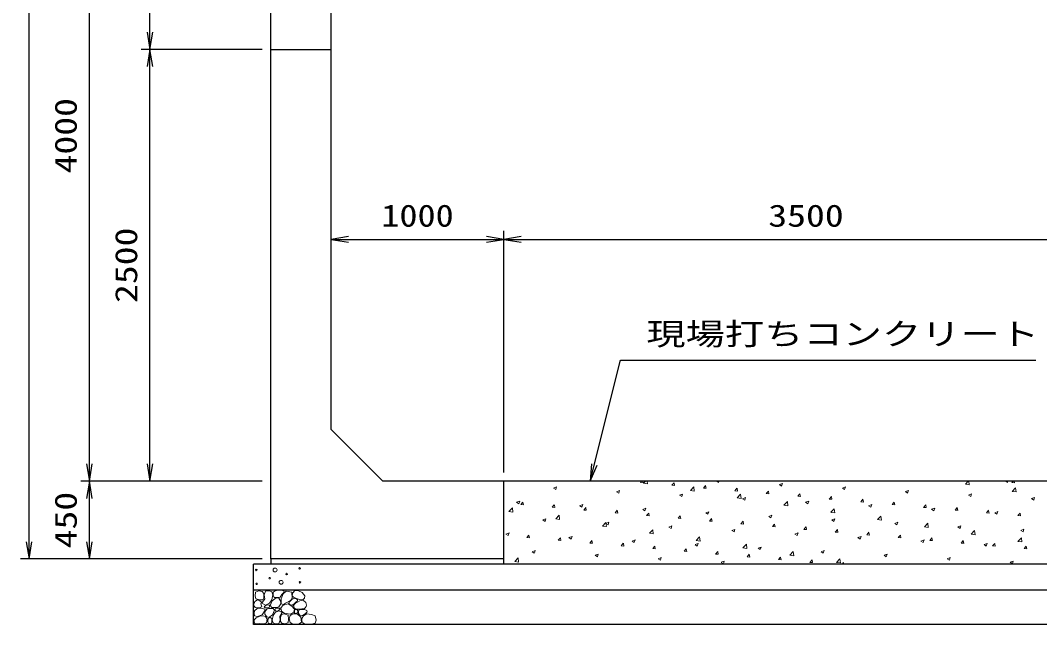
# Model space of a CAD drawing. Units: millimetres at full size. Extents: x 0 to 42050, y 0 to 29700.
# Drawn here: x 8975 to 14878, y 14520 to 18018 of the extents above; entities that cross this region are included whole.
import ezdxf
from ezdxf.enums import TextEntityAlignment as Align

# ---------------------------------------------------------------- set-up
doc = ezdxf.new("R2010")
doc.units = ezdxf.units.MM
for name, color, linetype, lineweight in [('D-DCR-HCHn', 4, 'Continuous', 9), ('D-STR-DIM', 7, 'Continuous', 25), ('D-STR-STRn', 1, 'Continuous', 25), ('D-STR-TXT', 7, 'Continuous', 25)]:
    doc.layers.add(name, color=color, linetype=linetype, lineweight=lineweight)
doc.styles.add('ＭＳ ゴシック', font='')
doc.styles.get('ＭＳ ゴシック').set_extended_font_data('MS Gothic')

# ---------------------------------------------------------------- blocks, each defined once
blk = doc.blocks.new('open_arrow')
at = {"color": 0, "linetype": 'Continuous', "lineweight": -2}
blk.add_lwpolyline([(7.5, 1.25), (0, 0), (7.5, -1.25)], dxfattribs=at)

msp = doc.modelspace()

# ---------------------------------------------------------------- linework, layer by layer
at = {"layer": 'D-DCR-HCHn'}
for p, q in [((12566.46, 15342.241), (12572.971, 15350)), ((12581.754, 15340.821), (12580.061, 15350)), ((12584.099, 15338.09), (12595.527, 15350)), ((12606.695, 15334.551), (12604.897, 15350)), ((13007.614, 15350), (13018.656, 15342.552)), ((13018.67, 15342.556), (13021.168, 15350)), ((14447.977, 15333.262), (14464.037, 15350)), ((14470.573, 15329.723), (14468.214, 15350)), ((14681.973, 15350), (14692.196, 15343.105)), ((14692.21, 15343.109), (14694.522, 15350)), ((14717.433, 15342.029), (14724.122, 15350)), ((14732.719, 15340.594), (14730.984, 15350)), ((12062.518, 15309.873), (12080.302, 15316.7)), ((12062.543, 15309.836), (12075.178, 15301.314)), ((12075.192, 15301.317), (12080.343, 15316.666)), ((12427.549, 15289.53), (12445.334, 15296.357)), ((12427.574, 15289.494), (12440.209, 15280.972)), ((12440.223, 15280.975), (12445.373, 15296.324)), ((12566.463, 15342.227), (12581.645, 15340.899)), ((12584.127, 15338.032), (12606.717, 15334.528)), ((12748.645, 15326.302), (12760.89, 15340.895)), ((12748.647, 15326.288), (12763.829, 15324.96)), ((12763.938, 15324.881), (12761.002, 15340.802)), ((12855.178, 15296.048), (12874.962, 15316.666)), ((12855.206, 15295.989), (12877.796, 15292.485)), ((12877.774, 15292.509), (12874.967, 15316.631)), ((12930.83, 15310.363), (12943.075, 15324.956)), ((12930.831, 15310.349), (12946.013, 15309.021)), ((12946.122, 15308.94), (12943.185, 15324.862)), ((13113.014, 15294.424), (13125.26, 15309.017)), ((13113.015, 15294.41), (13128.197, 15293.082)), ((13128.306, 15293), (13125.369, 15308.921)), ((13295.199, 15278.485), (13307.444, 15293.078)), ((13310.49, 15277.06), (13307.553, 15292.981)), ((13371.028, 15330.768), (13388.813, 15337.595)), ((13371.052, 15330.732), (13383.687, 15322.21)), ((13383.701, 15322.213), (13388.851, 15337.562)), ((13736.059, 15310.425), (13753.844, 15317.252)), ((13736.083, 15310.389), (13748.718, 15301.867)), ((13748.732, 15301.871), (13753.882, 15317.22)), ((14101.091, 15290.083), (14118.876, 15296.91)), ((14101.114, 15290.047), (14113.748, 15281.525)), ((14113.763, 15281.529), (14118.913, 15296.878)), ((14448.006, 15333.2), (14470.596, 15329.697)), ((14717.429, 15342.015), (14732.611, 15340.687)), ((14719.056, 15291.22), (14738.84, 15311.839)), ((14719.086, 15291.157), (14741.675, 15287.654)), ((14741.652, 15287.681), (14738.846, 15311.803)), ((11849.101, 15227.95), (11866.886, 15234.777)), ((11861.776, 15219.394), (11866.926, 15234.743)), ((12792.58, 15269.188), (12810.365, 15276.014)), ((12792.605, 15269.151), (12805.24, 15260.629)), ((12805.254, 15260.633), (12810.404, 15275.982)), ((13126.257, 15254.005), (13146.041, 15274.624)), ((13126.286, 15253.946), (13148.875, 15250.443)), ((13148.853, 15250.467), (13146.047, 15274.589)), ((13157.612, 15248.845), (13175.396, 15255.672)), ((13157.636, 15248.809), (13170.27, 15240.287)), ((13170.285, 15240.29), (13175.435, 15255.639)), ((13295.199, 15278.471), (13310.381, 15277.143)), ((13397.336, 15211.963), (13417.12, 15232.582)), ((13419.932, 15208.424), (13417.126, 15232.547)), ((13477.383, 15262.532), (13492.565, 15261.203)), ((13477.384, 15262.546), (13489.629, 15277.139)), ((13492.674, 15261.119), (13489.737, 15277.041)), ((13522.643, 15228.502), (13540.428, 15235.329)), ((13535.315, 15219.948), (13540.466, 15235.297)), ((13659.567, 15246.593), (13674.749, 15245.264)), ((13659.568, 15246.607), (13671.814, 15261.2)), ((13674.858, 15245.179), (13671.921, 15261.101)), ((13841.751, 15230.654), (13856.933, 15229.325)), ((13841.753, 15230.667), (13853.998, 15245.261)), ((13857.041, 15229.239), (13854.105, 15245.16)), ((14466.122, 15269.74), (14483.907, 15276.567)), ((14466.145, 15269.704), (14478.779, 15261.182)), ((14478.794, 15261.187), (14483.944, 15276.536)), ((14831.154, 15249.397), (14848.938, 15256.224)), ((14831.176, 15249.362), (14843.81, 15240.84)), ((14843.824, 15240.844), (14848.974, 15256.193)), ((11804.537, 15174.748), (11824.32, 15195.367)), ((11804.565, 15174.692), (11827.155, 15171.188)), ((11827.132, 15171.21), (11824.326, 15195.333)), ((11849.127, 15227.913), (11861.762, 15219.391)), ((11872.965, 15214.941), (11885.21, 15229.534)), ((11872.969, 15214.926), (11888.151, 15213.598)), ((11888.26, 15213.525), (11885.324, 15229.446)), ((12055.15, 15199.001), (12067.395, 15213.595)), ((12055.153, 15198.987), (12070.335, 15197.659)), ((12070.444, 15197.585), (12067.508, 15213.506)), ((12214.132, 15207.607), (12231.917, 15214.434)), ((12214.158, 15207.571), (12226.792, 15199.049)), ((12226.807, 15199.052), (12231.957, 15214.401)), ((12237.335, 15183.062), (12249.58, 15197.655)), ((12237.337, 15183.048), (12252.519, 15181.72)), ((12252.628, 15181.644), (12249.691, 15197.566)), ((12419.519, 15167.123), (12431.764, 15181.716)), ((12434.812, 15165.704), (12431.875, 15181.626)), ((12579.164, 15187.265), (12596.948, 15194.092)), ((12579.189, 15187.229), (12591.823, 15178.706)), ((12591.837, 15178.71), (12596.988, 15194.059)), ((12944.195, 15166.922), (12961.98, 15173.749)), ((12956.868, 15158.368), (12962.018, 15173.717)), ((13397.365, 15211.903), (13419.955, 15208.4)), ((13522.667, 15228.466), (13535.301, 15219.944)), ((13668.415, 15169.921), (13688.199, 15190.539)), ((13691.011, 15166.382), (13688.205, 15190.505)), ((13887.674, 15208.16), (13905.459, 15214.987)), ((13887.697, 15208.124), (13900.332, 15199.602)), ((13900.346, 15199.606), (13905.496, 15214.955)), ((14023.935, 15214.715), (14039.117, 15213.386)), ((14023.938, 15214.728), (14036.183, 15229.321)), ((14039.225, 15213.299), (14036.288, 15229.22)), ((14206.12, 15198.776), (14221.302, 15197.447)), ((14206.122, 15198.789), (14218.368, 15213.382)), ((14221.409, 15197.358), (14218.472, 15213.28)), ((14252.706, 15187.817), (14270.49, 15194.644)), ((14252.728, 15187.782), (14265.363, 15179.259)), ((14265.377, 15179.264), (14270.527, 15194.613)), ((14388.304, 15182.837), (14403.486, 15181.508)), ((14388.307, 15182.85), (14400.552, 15197.443)), ((14403.593, 15181.418), (14400.656, 15197.339)), ((14570.492, 15166.911), (14582.737, 15181.504)), ((14585.777, 15165.478), (14582.84, 15181.399)), ((14617.737, 15167.474), (14635.522, 15174.301)), ((14630.408, 15158.921), (14635.558, 15174.27)), ((12000.716, 15125.684), (12018.501, 15132.511)), ((12000.741, 15125.648), (12013.376, 15117.126)), ((12013.39, 15117.129), (12018.54, 15132.478)), ((12075.616, 15132.706), (12095.399, 15153.325)), ((12075.644, 15132.649), (12098.234, 15129.146)), ((12098.211, 15129.168), (12095.405, 15153.29)), ((12365.747, 15105.342), (12383.532, 15112.169)), ((12378.421, 15096.787), (12383.571, 15112.136)), ((12419.521, 15167.109), (12434.703, 15165.781)), ((12601.704, 15151.184), (12613.949, 15165.777)), ((12601.706, 15151.17), (12616.888, 15149.842)), ((12616.996, 15149.764), (12614.059, 15165.685)), ((12783.889, 15135.245), (12796.134, 15149.838)), ((12783.89, 15135.231), (12799.072, 15133.903)), ((12799.18, 15133.824), (12796.243, 15149.745)), ((12944.219, 15166.886), (12956.854, 15158.364)), ((12966.073, 15119.306), (12978.318, 15133.899)), ((12966.074, 15119.292), (12981.256, 15117.964)), ((12981.363, 15117.883), (12978.427, 15133.805)), ((13148.258, 15103.367), (13160.503, 15117.96)), ((13163.547, 15101.943), (13160.611, 15117.864)), ((13309.227, 15146.579), (13327.011, 15153.406)), ((13309.25, 15146.544), (13321.885, 15138.022)), ((13321.899, 15138.025), (13327.049, 15153.374)), ((13668.444, 15169.861), (13691.034, 15166.357)), ((13674.258, 15126.237), (13692.043, 15133.064)), ((13674.281, 15126.201), (13686.916, 15117.679)), ((13686.93, 15117.683), (13692.08, 15133.032)), ((13939.494, 15127.878), (13959.278, 15148.497)), ((13939.523, 15127.818), (13962.113, 15124.314)), ((13962.09, 15124.34), (13959.284, 15148.462)), ((14039.289, 15105.894), (14057.074, 15112.721)), ((14051.961, 15097.341), (14057.111, 15112.69)), ((14570.488, 15166.897), (14585.67, 15165.569)), ((14617.759, 15167.439), (14630.394, 15158.917)), ((14752.672, 15150.958), (14767.854, 15149.63)), ((14752.676, 15150.972), (14764.922, 15165.565)), ((14767.961, 15149.537), (14765.024, 15165.459)), ((12346.695, 15090.664), (12366.478, 15111.283)), ((12346.723, 15090.607), (12369.313, 15087.103)), ((12365.772, 15105.306), (12378.407, 15096.784)), ((12369.29, 15087.126), (12366.484, 15111.248)), ((12617.774, 15048.621), (12637.557, 15069.24)), ((12640.369, 15045.083), (12637.563, 15069.206)), ((12730.779, 15084.999), (12748.563, 15091.826)), ((12730.803, 15084.963), (12743.438, 15076.441)), ((12743.452, 15076.445), (12748.602, 15091.794)), ((13095.81, 15064.656), (13113.595, 15071.483)), ((13095.834, 15064.621), (13108.468, 15056.099)), ((13108.482, 15056.102), (13113.633, 15071.451)), ((13148.258, 15103.353), (13163.44, 15102.025)), ((13330.442, 15087.414), (13345.624, 15086.086)), ((13330.443, 15087.428), (13342.688, 15102.021)), ((13345.731, 15086.003), (13342.794, 15101.924)), ((13512.626, 15071.475), (13527.808, 15070.147)), ((13512.627, 15071.489), (13524.872, 15086.082)), ((13527.915, 15070.062), (13524.978, 15085.984)), ((13694.81, 15055.536), (13709.992, 15054.208)), ((13694.812, 15055.55), (13707.057, 15070.143)), ((13710.099, 15054.122), (13707.162, 15070.044)), ((13876.997, 15039.611), (13889.242, 15054.204)), ((13892.283, 15038.182), (13889.346, 15054.103)), ((14039.312, 15105.859), (14051.946, 15097.337)), ((14210.573, 15085.836), (14230.357, 15106.455)), ((14210.602, 15085.775), (14233.192, 15082.271)), ((14233.169, 15082.298), (14230.363, 15106.42)), ((14404.321, 15085.552), (14422.105, 15092.378)), ((14404.343, 15085.516), (14416.977, 15076.994)), ((14416.991, 15076.999), (14422.141, 15092.348)), ((14481.652, 15043.794), (14501.436, 15064.412)), ((14504.248, 15040.255), (14501.442, 15064.378)), ((14769.352, 15065.209), (14787.137, 15072.036)), ((14769.373, 15065.174), (14782.008, 15056.652)), ((14782.022, 15056.656), (14787.172, 15072.005)), ((11787.299, 15043.761), (11805.084, 15050.588)), ((11787.325, 15043.725), (11799.96, 15035.203)), ((11799.974, 15035.206), (11805.124, 15050.555)), ((11908.209, 15023.884), (11920.454, 15038.477)), ((11908.212, 15023.87), (11923.394, 15022.542)), ((11923.502, 15022.468), (11920.565, 15038.389)), ((12090.393, 15007.945), (12102.638, 15022.538)), ((12090.396, 15007.931), (12105.578, 15006.603)), ((12105.686, 15006.528), (12102.749, 15022.449)), ((12152.331, 15023.419), (12170.116, 15030.246)), ((12152.356, 15023.383), (12164.99, 15014.861)), ((12165.004, 15014.864), (12170.155, 15030.213)), ((12272.578, 14992.006), (12284.823, 15006.599)), ((12287.869, 14990.587), (12284.933, 15006.509)), ((12517.362, 15003.076), (12535.147, 15009.903)), ((12517.387, 15003.041), (12530.021, 14994.518)), ((12530.035, 14994.522), (12535.185, 15009.871)), ((12617.802, 15048.564), (12640.392, 15045.06)), ((12888.853, 15006.579), (12908.637, 15027.198)), ((12888.881, 15006.521), (12911.471, 15003.017)), ((12911.449, 15003.041), (12908.642, 15027.164)), ((13460.841, 15044.314), (13478.626, 15051.141)), ((13460.865, 15044.278), (13473.499, 15035.756)), ((13473.513, 15035.76), (13478.663, 15051.109)), ((13825.873, 15023.971), (13843.657, 15030.798)), ((13825.895, 15023.936), (13838.53, 15015.414)), ((13838.544, 15015.418), (13843.694, 15030.767)), ((13876.994, 15039.597), (13892.176, 15038.269)), ((14059.178, 15023.658), (14074.36, 15022.33)), ((14059.181, 15023.671), (14071.426, 15038.265)), ((14074.467, 15022.242), (14071.53, 15038.163)), ((14190.904, 15003.629), (14208.689, 15010.456)), ((14190.926, 15003.594), (14203.561, 14995.071)), ((14203.575, 14995.076), (14208.725, 15010.425)), ((14241.362, 15007.719), (14256.544, 15006.391)), ((14241.366, 15007.732), (14253.611, 15022.326)), ((14256.65, 15006.301), (14253.714, 15022.223)), ((14423.551, 14991.793), (14435.796, 15006.386)), ((14438.834, 14990.361), (14435.897, 15006.282)), ((14481.681, 15043.732), (14504.271, 15040.229)), ((14752.731, 15001.751), (14772.515, 15022.37)), ((14752.76, 15001.689), (14775.35, 14998.186)), ((14775.327, 14998.213), (14772.521, 15022.335)), ((11938.914, 14941.496), (11956.699, 14948.323)), ((11938.939, 14941.46), (11951.574, 14932.938)), ((11951.588, 14932.941), (11956.738, 14948.29)), ((12272.58, 14991.992), (12287.762, 14990.663)), ((12454.763, 14976.066), (12467.008, 14990.66)), ((12454.764, 14976.053), (12469.946, 14974.724)), ((12470.053, 14974.647), (12467.117, 14990.569)), ((12636.947, 14960.127), (12649.192, 14974.72)), ((12636.948, 14960.114), (12652.13, 14958.785)), ((12652.237, 14958.707), (12649.3, 14974.628)), ((12819.132, 14944.188), (12831.377, 14958.781)), ((12819.132, 14944.175), (12834.314, 14942.846)), ((12834.421, 14942.767), (12831.484, 14958.688)), ((12882.394, 14982.734), (12900.178, 14989.56)), ((12882.417, 14982.698), (12895.052, 14974.176)), ((12895.066, 14974.18), (12900.216, 14989.529)), ((13001.317, 14928.249), (13013.562, 14942.842)), ((13016.605, 14926.826), (13013.668, 14942.748)), ((13159.932, 14964.537), (13179.716, 14985.156)), ((13159.96, 14964.478), (13182.55, 14960.975)), ((13182.528, 14960.999), (13179.721, 14985.121)), ((13247.425, 14962.391), (13265.21, 14969.218)), ((13247.448, 14962.356), (13260.083, 14953.834)), ((13260.097, 14953.837), (13265.247, 14969.186)), ((13431.011, 14922.494), (13450.795, 14943.113)), ((13453.607, 14918.957), (13450.8, 14943.079)), ((13612.456, 14942.048), (13630.241, 14948.875)), ((13612.479, 14942.013), (13625.114, 14933.491)), ((13625.128, 14933.495), (13630.278, 14948.844)), ((14423.546, 14991.78), (14438.728, 14990.452)), ((14555.935, 14983.286), (14573.72, 14990.113)), ((14555.957, 14983.251), (14568.592, 14974.729)), ((14568.606, 14974.733), (14573.756, 14990.082)), ((14605.731, 14975.841), (14620.913, 14974.513)), ((14605.735, 14975.854), (14617.98, 14990.447)), ((14621.018, 14974.421), (14618.081, 14990.342)), ((14787.915, 14959.902), (14803.097, 14958.574)), ((14787.92, 14959.915), (14800.165, 14974.508)), ((14803.202, 14958.48), (14800.265, 14974.402)), ((11838.212, 14885.28), (11857.995, 14905.899)), ((11838.239, 14885.224), (11860.829, 14881.721)), ((11860.807, 14881.742), (11858.001, 14905.865)), ((12303.946, 14921.153), (12321.73, 14927.98)), ((12303.97, 14921.118), (12316.605, 14912.596)), ((12316.619, 14912.599), (12321.769, 14927.948)), ((12668.977, 14900.811), (12686.762, 14907.638)), ((12669.001, 14900.775), (12681.636, 14892.253)), ((12681.65, 14892.257), (12686.8, 14907.606)), ((13001.317, 14928.236), (13016.499, 14926.907)), ((13034.008, 14880.468), (13051.793, 14887.295)), ((13034.032, 14880.433), (13046.666, 14871.911)), ((13046.68, 14871.915), (13051.83, 14887.264)), ((13183.501, 14912.31), (13195.746, 14926.903)), ((13183.501, 14912.297), (13198.683, 14910.968)), ((13198.789, 14910.886), (13195.852, 14926.807)), ((13365.685, 14896.357), (13380.867, 14895.029)), ((13365.686, 14896.371), (13377.931, 14910.964)), ((13380.972, 14894.946), (13378.036, 14910.867)), ((13431.039, 14922.435), (13453.629, 14918.932)), ((13547.869, 14880.418), (13563.051, 14879.09)), ((13547.871, 14880.432), (13560.116, 14895.025)), ((13563.156, 14879.005), (13560.22, 14894.927)), ((13702.09, 14880.452), (13721.874, 14901.071)), ((13702.118, 14880.393), (13724.708, 14876.889)), ((13724.686, 14876.914), (13721.88, 14901.037)), ((13734.676, 14870), (13742.3, 14879.086)), ((13744.061, 14870), (13742.403, 14878.987)), ((13977.488, 14921.706), (13995.272, 14928.533)), ((13977.51, 14921.671), (13990.144, 14913.149)), ((13990.158, 14913.153), (13995.309, 14928.502)), ((14342.519, 14901.363), (14360.304, 14908.19)), ((14342.541, 14901.328), (14355.175, 14892.806)), ((14355.189, 14892.811), (14360.339, 14908.16)), ((14707.55, 14881.021), (14725.335, 14887.847)), ((14707.571, 14880.986), (14720.206, 14872.464)), ((14720.22, 14872.468), (14725.37, 14887.817))]:
    msp.add_line(p, q, dxfattribs=at)
for points in [[(10376.198, 14711.594), (10355.395, 14716.217), (10336.904, 14706.971), (10334.592, 14686.168), (10339.215, 14669.988), (10362.33, 14663.053), (10378.51, 14663.053), (10385.444, 14674.611), (10385.444, 14700.037)], [(10394.69, 14713.906), (10387.756, 14693.102), (10390.067, 14669.988), (10373.887, 14644.562), (10394.69, 14633.005), (10417.805, 14644.562), (10431.673, 14663.053), (10436.296, 14693.102), (10431.673, 14709.283), (10417.805, 14716.217)], [(10498.447, 14636.214), (10485.689, 14640.569), (10484.425, 14668.678), (10497.512, 14697.359), (10514.448, 14713.536), (10546.403, 14707.032), (10549.133, 14671.913), (10538.816, 14659.876), (10510.739, 14644.301)], [(10557.012, 14679.601), (10550.964, 14685.086), (10549.897, 14690.792), (10553.414, 14703.305), (10563.71, 14717.61), (10586.004, 14716.105), (10607.571, 14705.811), (10622.195, 14685.597), (10620.021, 14672.456), (10613.02, 14665.716), (10601.769, 14663.215), (10585.511, 14667.483), (10564.289, 14674.481)], [(10332.281, 14653.808), (10325.346, 14633.005), (10334.592, 14619.136), (10357.707, 14616.824), (10373.488, 14623.599), (10366.952, 14639.939), (10371.575, 14649.185), (10362.33, 14658.431), (10348.461, 14663.053)], [(10433.985, 14658.431), (10422.427, 14630.693), (10431.673, 14619.136), (10459.411, 14619.136), (10470.968, 14623.759), (10482.525, 14639.939), (10482.525, 14653.808), (10470.968, 14672.299), (10457.099, 14674.611)], [(10538.203, 14579.532), (10502.829, 14586.129), (10487.782, 14598.266), (10483.03, 14617.263), (10497.713, 14631.629), (10526.323, 14639.69), (10547.97, 14626.761), (10561.961, 14609.347), (10558.002, 14591.67)], [(10529.798, 14645.711), (10531.454, 14639.566), (10537.011, 14635.193), (10549.19, 14633.302), (10560.305, 14639.802), (10570.592, 14649.138), (10579.858, 14657.333), (10579.635, 14663.462), (10573.736, 14668.875), (10559.203, 14670.356), (10546.47, 14664.383), (10537.011, 14655.165), (10532.281, 14650.556)], [(10618.372, 14611.832), (10623.688, 14616.874), (10630.476, 14625.68), (10632.145, 14633.275), (10628.144, 14647.685), (10614.088, 14658.67), (10593.907, 14657.89), (10566.698, 14643.001), (10557.086, 14630.757), (10560.152, 14616.784), (10569.778, 14610.04), (10578.599, 14609.145), (10592.363, 14609.524), (10605.808, 14611.002)], [(10376.155, 14577.009), (10393.277, 14602.692), (10391.137, 14609.112), (10367.594, 14615.533), (10346.192, 14613.393), (10331.21, 14600.551), (10329.07, 14585.57), (10331.21, 14570.588), (10348.332, 14566.308)], [(10399.313, 14633.005), (10387.756, 14623.759), (10392.379, 14616.824), (10408.559, 14616.824), (10415.493, 14619.136), (10420.116, 14628.382), (10413.182, 14635.316)], [(10436.082, 14577.009), (10446.783, 14602.692), (10438.222, 14613.393), (10412.539, 14613.393), (10401.838, 14609.112), (10391.137, 14594.131), (10391.137, 14581.289), (10401.838, 14564.167), (10414.679, 14562.027)], [(10472.466, 14525.643), (10478.886, 14544.905), (10476.746, 14566.308), (10491.728, 14589.85), (10472.466, 14600.551), (10451.063, 14589.85), (10438.222, 14572.728), (10433.941, 14544.905), (10438.222, 14529.924), (10451.063, 14523.503)], [(10468.185, 14600.551), (10478.886, 14609.112), (10474.606, 14615.533), (10459.624, 14615.533), (10453.204, 14613.393), (10448.923, 14604.832), (10455.344, 14598.411)], [(10489.588, 14527.783), (10508.85, 14523.503), (10525.972, 14532.064), (10528.112, 14551.326), (10525.968, 14574.878), (10502.429, 14582.327), (10487.447, 14578.603), (10481.027, 14562.027), (10481.027, 14538.484)], [(10537.352, 14573.637), (10552.306, 14582.556), (10578.44, 14582.292), (10599.93, 14563.525), (10603.643, 14534.899), (10589.853, 14524.245), (10553.098, 14521.871), (10536.731, 14531.633), (10532.172, 14554.06)], [(10574.971, 14585.265), (10579.183, 14588.446), (10582.686, 14593.505), (10582.81, 14600.431), (10578.414, 14606.067), (10570.769, 14607.977), (10564.356, 14606.179), (10562.704, 14600.442), (10561.896, 14594.835), (10562.881, 14587.456), (10568.975, 14584.127)], [(10602.597, 14570.331), (10592.895, 14575.079), (10585.89, 14583.822), (10585.719, 14595.084), (10589.942, 14605.627), (10605.189, 14607.625), (10620.054, 14608.018), (10634.481, 14602.512), (10636.849, 14593.273), (10624.54, 14582.195), (10609.555, 14573.15)], [(10634.972, 14522.493), (10619.837, 14524.274), (10609.866, 14529.787), (10605.835, 14542.722), (10605.945, 14554.963), (10615.172, 14571.678), (10633.242, 14582.822), (10660.731, 14578.403), (10682.453, 14570.334), (10687.643, 14546.125), (10683.03, 14528.257), (10661.884, 14522.877)], [(10384.716, 14523.503), (10399.698, 14529.924), (10403.978, 14551.326), (10395.417, 14566.308), (10380.435, 14570.588), (10361.173, 14568.448), (10339.771, 14559.887), (10329.07, 14547.045), (10329.07, 14532.064), (10335.49, 14523.503), (10361.173, 14525.643)], [(10431.801, 14529.924), (10431.801, 14555.606), (10421.1, 14562.027), (10410.399, 14555.606), (10408.259, 14540.625), (10410.399, 14527.783), (10425.381, 14523.503)]]:
    msp.add_lwpolyline(points, close=True, dxfattribs=at)
msp.add_lwpolyline([(10468.432, 14718.547), (10451.093, 14716.446), (10439.258, 14708.701), (10439.626, 14689.819), (10445.514, 14676.087), (10460.025, 14676.185), (10480.107, 14679.153), (10489.799, 14693.689), (10499.082, 14703.492), (10501.884, 14714.345), (10489.099, 14718.547), (10468.082, 14718.547)], dxfattribs=at)
for centre, radius in [((10341.091, 14836.145), 4.5), ((10450.004, 14836.145), 11.25), ((10516.563, 14812.459), 4.5), ((10592.197, 14845.221), 4.5), ((10342.803, 14755.879), 4.5), ((10418.437, 14788.641), 4.5), ((10484.996, 14764.955), 11.25), ((10593.909, 14764.955), 4.5)]:
    msp.add_circle(centre, radius, dxfattribs=at)
at = {"layer": 'D-STR-DIM'}
for p, q in [((9025, 14900), (9025, 19700)), ((9375, 15350), (9375, 19350)), ((9725, 17850), (9725, 19350)), ((10375, 17850), (9675, 17850)), ((10375, 17850), (9675, 17850)), ((9725, 15350), (9725, 17850)), ((11775, 15400), (11775, 16800)), ((11775, 15400), (11775, 16800)), ((10775, 16750), (11775, 16750)), ((11775, 16750), (15275, 16750)), ((10375, 15350), (9325, 15350)), ((10375, 15350), (9325, 15350)), ((9375, 14900), (9375, 15350)), ((10375, 15350), (9675, 15350)), ((10375, 14900), (8975, 14900)), ((10375, 14900), (9325, 14900))]:
    msp.add_line(p, q, dxfattribs=at)
at = {"layer": 'D-STR-STRn'}
for p, q in [((10425, 14900), (10425, 19700)), ((10775, 15650), (10775, 19050)), ((10425, 17850), (10775, 17850)), ((11075, 15350), (10775, 15650)), ((15975, 15350), (11075, 15350)), ((11775, 14870), (11775, 15350)), ((10425, 14900), (10425, 14870)), ((11775, 14900), (10425, 14900)), ((16725, 14870), (10325, 14870)), ((10325, 14520), (10325, 14870)), ((16725, 14720), (10325, 14720)), ((16725, 14520), (10325, 14520))]:
    msp.add_line(p, q, dxfattribs=at)
at = {"layer": 'D-STR-TXT'}
msp.add_lwpolyline([(12275, 15350), (12450, 16050), (12550, 16050), (14856.345, 16050)], dxfattribs=at)

# ---------------------------------------------------------------- block references
at = {"layer": 'D-STR-DIM', "xscale": 13.3, "yscale": 13.3}
for p, rotation in [((9725, 17850), 90), ((9725, 17850), 270), ((11775, 16750), 180), ((9375, 15350), 90), ((9725, 15350), 90), ((9375, 15350), 270), ((9025, 14900), 90), ((9375, 14900), 90)]:
    msp.add_blockref('open_arrow', p, dxfattribs=dict(at, rotation=rotation))
for p in [(10775, 16750), (11775, 16750)]:
    msp.add_blockref('open_arrow', p, dxfattribs=at)
at = {"layer": 'D-STR-TXT', "xscale": 13.3, "yscale": 13.3, "rotation": 76}
msp.add_blockref('open_arrow', (12275, 15350), dxfattribs=at)

# ---------------------------------------------------------------- texts
at = {"layer": 'D-STR-DIM', "style": 'ＭＳ ゴシック', "width": 1.25}
for s, p in [('4000', (9237.5, 17350)), ('2500', (9587.5, 16600)), ('450', (9237.5, 15125))]:
    msp.add_text(s, height=128.3, rotation=90, dxfattribs=at).set_placement(p, align=Align.MIDDLE_CENTER)
at = {"layer": 'D-STR-DIM', "style": 'ＭＳ ゴシック'}
for s, width, p in [('1000', 1.2, (11275, 16887.5)), ('3500', 1.25, (13525, 16887.5))]:
    msp.add_text(s, height=128.3, dxfattribs=dict(at, width=width)).set_placement(p, align=Align.MIDDLE_CENTER)
at = {"layer": 'D-STR-TXT', "style": 'ＭＳ ゴシック', "width": 1.3}
msp.add_text('現場打ちコンクリート', height=128.3, dxfattribs=at).set_placement((12600, 16100), align=Align.BOTTOM_LEFT)

doc.saveas('drawing.dxf')
